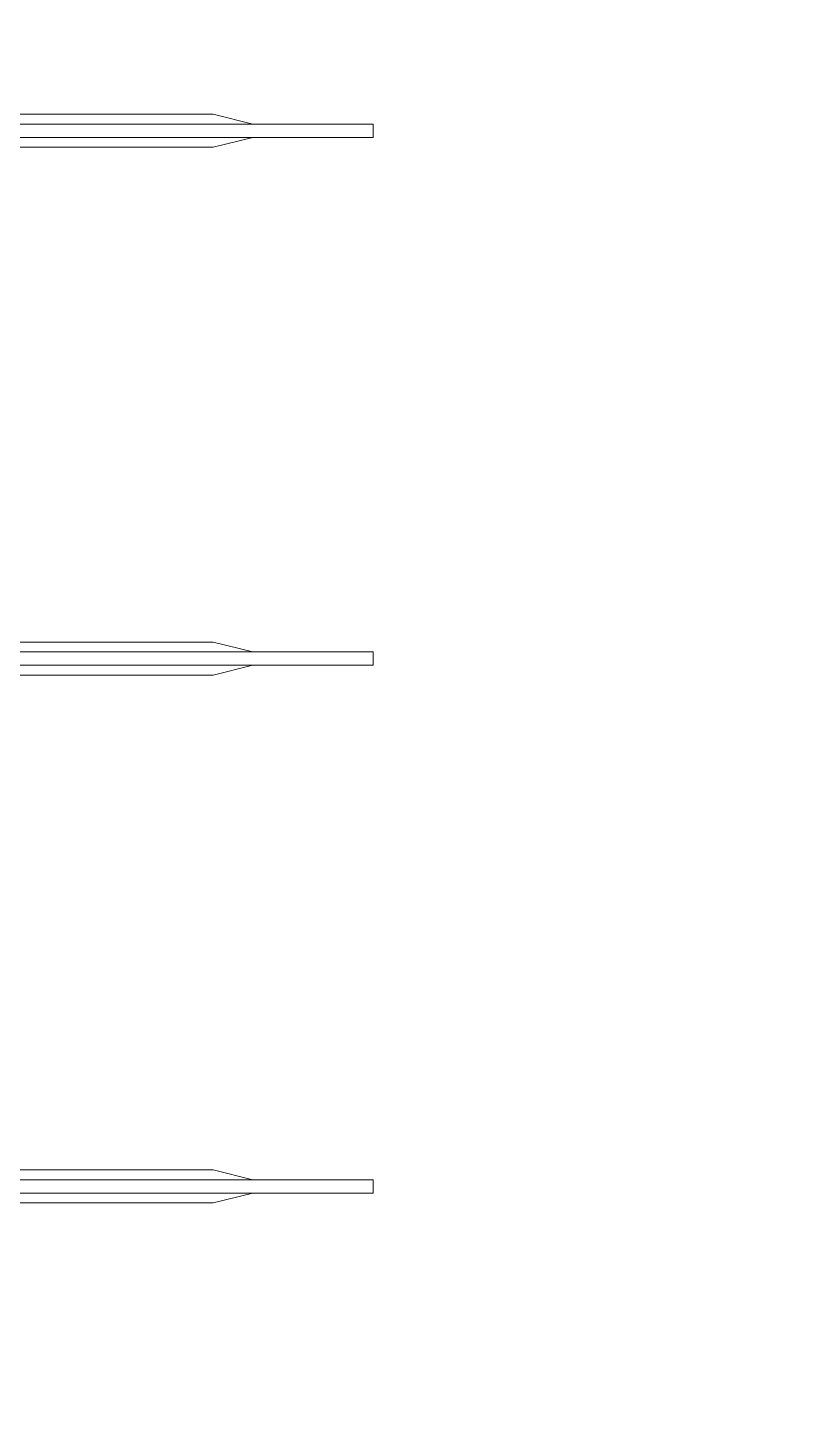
# Model space of a CAD drawing. Header units: inches. Extents: x -52997 to 52003, y -52254 to 52746.
# Drawn here: x -24025 to -21085, y 2758 to 7997 of the extents above; entities that cross this region are included whole.
import ezdxf

# ---------------------------------------------------------------- set-up
doc = ezdxf.new("R2010")
doc.units = ezdxf.units.IN
doc.header["$MEASUREMENT"] = 0
doc.layers.add('1', color=1, linetype='Continuous')
doc.layers.add('2', color=140, linetype='Continuous', lineweight=0)
doc.layers.add('3', color=90, linetype='Continuous', lineweight=0)

msp = doc.modelspace()

# ---------------------------------------------------------------- linework, layer by layer
at = {"layer": '1'}
for points in [[(-16283.4, -47485.7), (0, -47485.7), (16283.4, -47485.7, 5.999107)], [(-16250, -47285.7), (0, -47285.7), (16250, -47285.7, 5.986812)], [(-13685.8, -45485.7), (0, -45485.7), (13685.8, -45485.7, 6.794322)]]:
    msp.add_lwpolyline(points, format="xyb", close=True, dxfattribs=at)
msp.add_circle((-497.2, 245.8), 52500, dxfattribs=at)
at = {"layer": '2'}
for points in [[(-16283.4, -47485.7), (0, -47485.7), (16283.4, -47485.7, 5.999107)], [(-16250, -47285.7), (0, -47285.7), (16250, -47285.7, 5.986812)], [(-13685.8, -45485.7), (0, -45485.7), (13685.8, -45485.7, 6.794322)]]:
    msp.add_lwpolyline(points, format="xyb", close=True, dxfattribs=at)
for points in [[(-24400.6, 7581.3), (-22715, 7581.1), (-22715, 7631.3), (-24400.5, 7631.3)], [(-24400.6, 5581.3), (-22715, 5581.1), (-22715, 5631.3), (-24400.5, 5631.3)], [(-24400.6, 3581.3), (-22715, 3581.1), (-22715, 3631.3), (-24400.5, 3631.3)]]:
    msp.add_lwpolyline(points, dxfattribs=at)
msp.add_circle((-497.2, 245.8), 52500, dxfattribs=at)
at = {"layer": '3'}
for points in [[(-16283.4, -47485.7), (0, -47485.7), (16283.4, -47485.7, 5.999107)], [(-16283.4, -47485.7), (0, -47485.7), (16283.4, -47485.7, 5.999107)], [(-16250, -47285.7), (0, -47285.7), (16250, -47285.7, 5.986812)], [(-16250, -47285.7), (0, -47285.7), (16250, -47285.7, 5.986812)], [(-13685.8, -45485.7), (0, -45485.7), (13685.8, -45485.7, 6.794322)], [(-13685.8, -45485.7), (0, -45485.7), (13685.8, -45485.7, 6.794322)]]:
    msp.add_lwpolyline(points, format="xyb", close=True, dxfattribs=at)
for points in [[(-25401.4, 7668.8), (-23321.9, 7668.8), (-23171.9, 7631.3), (-22715, 7631.3), (-22715, 7581.3), (-23171.9, 7581.3), (-23321.9, 7543.8), (-25401.4, 7543.8)], [(-25401.4, 5668.8), (-23321.9, 5668.8), (-23171.9, 5631.3), (-22715, 5631.3), (-22715, 5581.3), (-23171.9, 5581.3), (-23321.9, 5543.8), (-25401.4, 5543.8)], [(-25401.4, 3668.8), (-23321.9, 3668.8), (-23171.9, 3631.3), (-22715, 3631.3), (-22715, 3581.3), (-23171.9, 3581.3), (-23321.9, 3543.8), (-25401.4, 3543.8)]]:
    msp.add_lwpolyline(points, close=True, dxfattribs=at)
msp.add_circle((-497.2, 245.8), 52500, dxfattribs=at)
msp.add_circle((-497.2, 245.8), 52500, dxfattribs=at)

doc.saveas('drawing.dxf')
